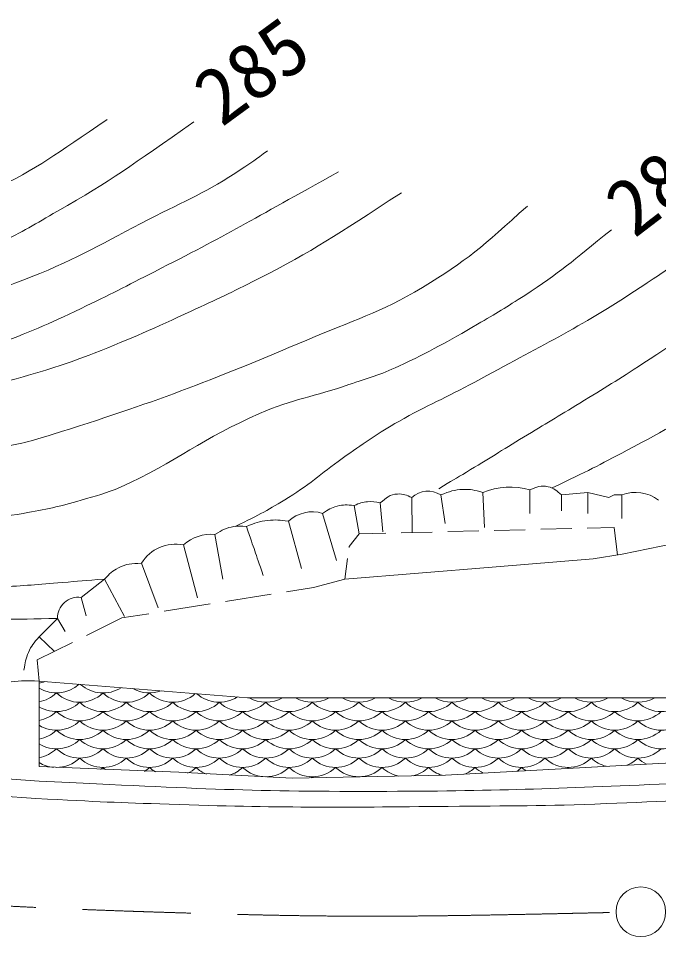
# Model space of a CAD drawing. Units: millimetres, scale not verified. Extents: x 40000 to 680000, y 20000 to 380000.
# Drawn here: x 155866 to 176514, y 272248 to 301846 of the extents above; entities that cross this region are included whole.
import ezdxf
from ezdxf.enums import TextEntityAlignment as Align

# ---------------------------------------------------------------- set-up
doc = ezdxf.new("R2010")
doc.units = ezdxf.units.MM
doc.header["$LTSCALE"] = 1000
doc.linetypes.add('CHAIN', pattern=[18.5, 12, -1.5, 3.5, -1.5])
for name, color, linetype, lineweight in [('M-BGD', 7, 'Continuous', 13), ('M-BMK', 2, 'CHAIN', 13), ('M-BMK-SRVR', 3, 'Continuous', 13)]:
    doc.layers.add(name, color=color, linetype=linetype, lineweight=lineweight)
doc.styles.add('ＭＳ ゴシック', font='')
doc.styles.get('ＭＳ ゴシック').set_extended_font_data('MS Gothic')

msp = doc.modelspace()

# ---------------------------------------------------------------- linework, layer by layer
at = {"layer": 'M-BGD'}
for p, q in [((170841, 286569), (170903, 285436)), ((172365, 286653), (172365, 285891)), ((173381, 286484), (174228, 286569)), ((174228, 286569), (174905, 286399)), ((174228, 286569), (174228, 285891)), ((167539, 286230), (167624, 285299)), ((168555, 286399), (168562, 285273)), ((169487, 286484), (169625, 285560)), ((173381, 286484), (173381, 285976)), ((174905, 286399), (175075, 286484)), ((175075, 286484), (175329, 286484)), ((175329, 286484), (175329, 285722)), ((166693, 286145), (166852, 285230)), ((164576, 285637), (164999, 284113)), ((165677, 285891), (166122, 284369)), ((171213, 285340), (172213, 285365)), ((172713, 285377), (173712, 285402)), ((174212, 285415), (175075, 285437)), ((175075, 285437), (175183, 284548)), ((162205, 285214), (162459, 283775)), ((166535, 284824), (166852, 285230)), ((166852, 285230), (167714, 285252)), ((168214, 285264), (169214, 285289)), ((169714, 285302), (170713, 285327)), ((161189, 284875), (161642, 283171)), ((166531, 284792), (166535, 284824)), ((175335, 284572), (177017, 284915)), ((174407, 284427), (175335, 284572)), ((159835, 284283), (160378, 282846)), ((166394, 283766), (166484, 284440)), ((166394, 283766), (171150, 284154)), ((171150, 284154), (174407, 284427)), ((157887, 283182), (158649, 283775)), ((158649, 283775), (159290, 282566)), ((165384, 283499), (166394, 283766)), ((162542, 283048), (164023, 283283)), ((164517, 283362), (165384, 283499)), ((157887, 283182), (158057, 282589)), ((160566, 282735), (162048, 282970)), ((156533, 281912), (157125, 282505)), ((157125, 282505), (157379, 282081)), ((158063, 281954), (159205, 282519)), ((159205, 282519), (160072, 282657)), ((156533, 281912), (157028, 281442)), ((156472, 281167), (157614, 281732)), ((156534, 280485), (156472, 281167)), ((156534, 280485), (163253, 279947)), ((156534, 280485), (156534, 277728)), ((163253, 279947), (183011, 279946)), ((186053, 278192), (176513, 277833)), ((150362, 277696), (156541, 277260)), ((161038, 277546), (156534, 277728)), ((176513, 277833), (169636, 277451)), ((164691, 277361), (161038, 277546)), ((169636, 277451), (164691, 277361)), ((150030, 277126), (156433, 276703))]:
    msp.add_line(p, q, dxfattribs=at)
for centre, radius, start, end in [((169073, 285869), 742, 56.1006, 134.2883), ((171729, 284348), 2391, 74.5679, 111.7918), ((175773, 285362), 1207, 52.125, 111.6148), ((165344, 284819), 1122, 72.7833, 133.2059), ((162099, 283838), 1380, 85.6013, 131.2686), ((160935, 283611), 1289, 78.6374, 148.6214), ((157799, 282514), 674, 82.4486, 180.8185), ((156346, 281490), 1088, 279.9184, 290.2077), ((157096, 281190), 1088, 238.8413, 311.9594), ((158596, 281190), 1088, 228.3587, 302.4927), ((156346, 280890), 1088, 279.9184, 313.6028), ((157846, 280890), 1088, 226.3972, 313.6028), ((159346, 280890), 1088, 226.3972, 313.6028), ((160096, 281190), 1088, 240.6472, 290.2041), ((160846, 280890), 1088, 226.3972, 311.9573), ((162346, 280890), 1088, 228.3611, 302.4902), ((157096, 280590), 1088, 238.8413, 313.6028), ((158596, 280590), 1088, 226.3972, 313.6028), ((160096, 280590), 1088, 226.3972, 313.6028), ((161596, 280590), 1088, 226.3972, 313.6028), ((163096, 280590), 1088, 226.3972, 313.6028), ((163846, 280890), 1088, 240.1355, 299.8557), ((164596, 280590), 1088, 226.3972, 313.6028), ((165346, 280890), 1088, 240.1477, 299.8435), ((166096, 280590), 1088, 226.3972, 313.6028), ((166846, 280890), 1088, 240.1599, 299.8313), ((167596, 280590), 1088, 226.3972, 313.6028), ((168346, 280890), 1088, 240.1721, 299.8191), ((169096, 280590), 1088, 226.3972, 313.6028), ((169846, 280890), 1088, 240.1843, 299.8069), ((170596, 280590), 1088, 226.3972, 313.6028), ((171346, 280890), 1088, 240.1965, 299.7947), ((172096, 280590), 1088, 226.3972, 313.6028), ((172846, 280890), 1088, 240.2087, 299.7825), ((173596, 280590), 1088, 226.3972, 313.6028), ((174346, 280890), 1088, 240.2209, 299.7703), ((175096, 280590), 1088, 226.3972, 313.6028), ((175846, 280890), 1088, 240.2331, 299.7581), ((176596, 280590), 1088, 226.3972, 313.6028), ((156346, 280290), 1088, 279.9184, 313.6028), ((157846, 280290), 1088, 226.3972, 313.6028), ((159346, 280290), 1088, 226.3972, 313.6028), ((160846, 280290), 1088, 226.3972, 313.6028), ((162346, 280290), 1088, 226.3972, 313.6028), ((163846, 280290), 1088, 226.3972, 313.6028), ((165346, 280290), 1088, 226.3972, 313.6028), ((166846, 280290), 1088, 226.3972, 313.6028), ((168346, 280290), 1088, 226.3972, 313.6028), ((169846, 280290), 1088, 226.3972, 313.6028), ((171346, 280290), 1088, 226.3972, 313.6028), ((172846, 280290), 1088, 226.3972, 313.6028), ((174346, 280290), 1088, 226.3972, 313.6028), ((175846, 280290), 1088, 226.3972, 313.6028), ((157096, 279990), 1088, 238.8413, 313.6028), ((158596, 279990), 1088, 226.3972, 313.6028), ((160096, 279990), 1088, 226.3972, 313.6028), ((161596, 279990), 1088, 226.3972, 313.6028), ((163096, 279990), 1088, 226.3972, 313.6028), ((164596, 279990), 1088, 226.3972, 313.6028), ((166096, 279990), 1088, 226.3972, 313.6028), ((167596, 279990), 1088, 226.3972, 313.6028), ((169096, 279990), 1088, 226.3972, 313.6028), ((170596, 279990), 1088, 226.3972, 313.6028), ((172096, 279990), 1088, 226.3972, 313.6028), ((173596, 279990), 1088, 226.3972, 313.6028), ((175096, 279990), 1088, 226.3972, 313.6028), ((176596, 279990), 1088, 226.3972, 313.6028), ((156346, 279690), 1088, 279.9184, 313.6028), ((157846, 279690), 1088, 226.3972, 313.6028), ((159346, 279690), 1088, 226.3972, 313.6028), ((160846, 279690), 1088, 226.3972, 313.6028), ((162346, 279690), 1088, 226.3972, 313.6028), ((163846, 279690), 1088, 226.3972, 313.6028), ((165346, 279690), 1088, 226.3972, 313.6028), ((166846, 279690), 1088, 226.3972, 313.6028), ((168346, 279690), 1088, 226.3972, 313.6028), ((169846, 279690), 1088, 226.3972, 313.6028), ((171346, 279690), 1088, 226.3972, 313.6028), ((172846, 279690), 1088, 226.3972, 313.6028), ((174346, 279690), 1088, 226.3972, 313.6028), ((175846, 279690), 1088, 226.3972, 313.6028), ((157096, 279390), 1088, 238.8413, 313.6028), ((158596, 279390), 1088, 226.3972, 313.6028), ((160096, 279390), 1088, 226.3972, 313.6028), ((161596, 279390), 1088, 226.3972, 313.6028), ((163096, 279390), 1088, 226.3972, 313.6028), ((164596, 279390), 1088, 226.3972, 313.6028), ((166096, 279390), 1088, 226.3972, 313.6028), ((167596, 279390), 1088, 226.3972, 313.6028), ((169096, 279390), 1088, 226.3972, 313.6028), ((170596, 279390), 1088, 226.3972, 313.6028), ((172096, 279390), 1088, 226.3972, 313.6028), ((173596, 279390), 1088, 226.3972, 313.6028), ((175096, 279390), 1088, 226.3972, 313.6028), ((176596, 279390), 1088, 226.3972, 313.6028), ((156346, 279090), 1088, 279.9184, 313.6028), ((157846, 279090), 1088, 226.3972, 313.6028), ((159346, 279090), 1088, 226.3972, 313.6028), ((160846, 279090), 1088, 226.3972, 313.6028), ((162346, 279090), 1088, 226.3972, 313.6028), ((163846, 279090), 1088, 226.3972, 313.6028), ((165346, 279090), 1088, 226.3972, 313.6028), ((166846, 279090), 1088, 226.3972, 313.6028), ((168346, 279090), 1088, 226.3972, 313.6028), ((169846, 279090), 1088, 226.3972, 313.6028), ((171346, 279090), 1088, 226.3972, 313.6028), ((172846, 279090), 1088, 226.3972, 313.6028), ((174346, 279090), 1088, 226.3972, 313.6028), ((175846, 279090), 1088, 226.3972, 313.6028), ((157096, 278790), 1088, 269.4429, 313.6028), ((158596, 278790), 1088, 226.3972, 313.6028), ((160096, 278790), 1088, 226.3972, 313.6028), ((161596, 278790), 1088, 226.3972, 313.6028), ((163096, 278790), 1088, 226.3972, 313.6028), ((164596, 278790), 1088, 226.3972, 313.6028), ((166096, 278790), 1088, 226.3972, 313.6028), ((167596, 278790), 1088, 226.3972, 313.6028), ((169096, 278790), 1088, 226.3972, 313.6028), ((170596, 278790), 1088, 226.3972, 313.6028), ((172096, 278790), 1088, 226.3972, 313.6028), ((173596, 278790), 1088, 226.3972, 313.6028), ((175096, 278790), 1088, 226.3972, 255.2269), ((175096, 278790), 1088, 291.1328, 313.6028), ((176596, 278790), 1088, 226.3972, 244.2011), ((157096, 278790), 1088, 238.8413, 265.4151), ((157846, 278490), 1088, 308.4269, 313.6028), ((159346, 278490), 1088, 226.3972, 232.1755), ((159346, 278490), 1088, 302.6826, 313.6028), ((160846, 278490), 1088, 226.3972, 238.8883), ((160846, 278490), 1088, 295.9697, 313.6028), ((162346, 278490), 1088, 226.3972, 247.5394), ((162346, 278490), 1088, 287.3186, 313.6028), ((163846, 278490), 1088, 226.3972, 313.6028), ((165346, 278490), 1088, 226.3972, 313.6028), ((166846, 278490), 1088, 226.3972, 313.6028), ((168346, 278490), 1088, 226.3972, 258.7626), ((168346, 278490), 1088, 283.3098, 313.6028), ((169846, 278490), 1088, 226.3972, 253.2494), ((169846, 278490), 1088, 292.5044, 313.6028), ((171346, 278490), 1088, 226.3972, 243.3088), ((171346, 278490), 1088, 303.0509, 313.6028), ((172846, 278490), 1088, 226.3972, 235.425), ((172846, 278490), 1088, 310.9346, 313.6028), ((174346, 278490), 1088, 226.3972, 228.7516), ((164596, 278190), 1088, 311.246, 313.6028), ((166096, 278190), 1088, 226.3972, 228.6606)]:
    msp.add_arc(centre, radius, start, end, dxfattribs=at)
for points, knots in [([(147050, 300115), (147098, 299645), (147118, 299489), (147219, 299099), (147335, 298654), (147449, 298417), (147643, 297999), (147910, 297421), (148025, 297070), (148405, 296559), (148628, 296259), (148779, 296102), (149082, 295882), (149321, 295708), (149480, 295641), (149759, 295543), (150176, 295398), (150422, 295341), (150860, 295289), (151287, 295239), (151532, 295254), (151961, 295289), (152194, 295309), (152325, 295321), (152553, 295374), (152992, 295475), (153229, 295566), (153654, 295713), (154200, 295901), (154486, 296059), (155009, 296305), (156553, 297033), (157042, 297447), (158734, 298591)], [0, 0, 0, 0, 1, 1, 1, 2, 2, 2, 3, 3, 3, 4, 4, 4, 5, 5, 5, 6, 6, 6, 7, 7, 7, 8, 8, 8, 9, 9, 9, 10, 10, 10, 11, 11, 11, 11]), ([(146627, 296559), (146716, 296206), (146747, 296081), (146881, 295797), (147014, 295515), (147119, 295371), (147304, 295120), (147484, 294874), (147595, 294742), (147812, 294527), (148029, 294313), (148142, 294175), (148405, 294019), (148738, 293822), (148962, 293782), (149336, 293681), (149756, 293567), (150003, 293543), (150437, 293511), (150964, 293473), (151264, 293466), (151791, 293511), (152192, 293546), (152415, 293593), (152807, 293681), (153175, 293763), (153383, 293810), (153739, 293935), (154353, 294151), (154675, 294332), (155263, 294612), (156011, 294968), (156405, 295218), (157125, 295628), (158911, 296645), (159470, 297085), (161528, 298507)], [0, 0, 0, 0, 1, 1, 1, 2, 2, 2, 3, 3, 3, 4, 4, 4, 5, 5, 5, 6, 6, 6, 7, 7, 7, 8, 8, 8, 9, 9, 9, 10, 10, 10, 11, 11, 11, 12, 12, 12, 12]), ([(146415, 294365), (146817, 293869), (146945, 293669), (147389, 293342), (147640, 293157), (147787, 293058), (148066, 292919), (148385, 292759), (148571, 292682), (148913, 292580), (149366, 292444), (149629, 292393), (150098, 292326), (150427, 292279), (150612, 292233), (150945, 292241), (151511, 292255), (151826, 292315), (152384, 292411), (152883, 292497), (153164, 292540), (153654, 292665), (154698, 292931), (155276, 293117), (156279, 293511), (157820, 294118), (158614, 294619), (160089, 295374), (161261, 295975), (161957, 296251), (163052, 296983), (163388, 297207), (163511, 297282), (163899, 297575)], [0, 0, 0, 0, 1, 1, 1, 2, 2, 2, 3, 3, 3, 4, 4, 4, 5, 5, 5, 6, 6, 6, 7, 7, 7, 8, 8, 8, 9, 9, 9, 10, 10, 10, 11, 11, 11, 11]), ([(146288, 292919), (146587, 292628), (146687, 292541), (146965, 292326), (147365, 292017), (147623, 291890), (148066, 291649), (148391, 291472), (148565, 291350), (148913, 291225), (149396, 291052), (149680, 290991), (150183, 290887), (150577, 290805), (150797, 290747), (151199, 290717), (151726, 290679), (152026, 290675), (152553, 290717), (153019, 290755), (153281, 290789), (153739, 290887), (154281, 291003), (154573, 291119), (155093, 291310), (156206, 291718), (156817, 291985), (157887, 292495), (158822, 292941), (159336, 293211), (160258, 293681), (162605, 294877), (163343, 295315), (166185, 296898)], [0, 0, 0, 0, 1, 1, 1, 2, 2, 2, 3, 3, 3, 4, 4, 4, 5, 5, 5, 6, 6, 6, 7, 7, 7, 8, 8, 8, 9, 9, 9, 10, 10, 10, 11, 11, 11, 11]), ([(146203, 291987), (146695, 291448), (146874, 291253), (147389, 290887), (147907, 290518), (148250, 290389), (148828, 290125), (149152, 289977), (149334, 289889), (149675, 289786), (150128, 289649), (150390, 289585), (150860, 289532), (151616, 289446), (152052, 289524), (152807, 289617), (154082, 289773), (154790, 289941), (156025, 290294), (156930, 290553), (157434, 290712), (158311, 291056), (159552, 291543), (160234, 291850), (161443, 292411), (162275, 292796), (162742, 293011), (163560, 293427), (165451, 294388), (166051, 294832), (168217, 296221)], [0, 0, 0, 0, 1, 1, 1, 2, 2, 2, 3, 3, 3, 4, 4, 4, 5, 5, 5, 6, 6, 6, 7, 7, 7, 8, 8, 8, 9, 9, 9, 10, 10, 10, 10]), ([(146034, 290717), (146301, 290428), (146383, 290343), (146627, 290125), (146907, 289873), (147076, 289742), (147389, 289532), (147770, 289276), (147993, 289143), (148405, 288939), (148697, 288795), (148859, 288708), (149167, 288601), (149848, 288362), (150239, 288247), (150945, 288093), (151534, 287964), (151867, 287887), (152469, 287839), (152930, 287801), (153192, 287812), (153654, 287839), (154252, 287873), (154586, 287918), (155178, 288008), (155884, 288115), (156275, 288219), (156956, 288431), (160222, 289451), (162019, 290142), (165169, 291479), (166640, 292104), (167522, 292353), (168894, 293173), (170331, 294031), (170833, 294494), (172281, 295797)], [0, 0, 0, 0, 1, 1, 1, 2, 2, 2, 3, 3, 3, 4, 4, 4, 5, 5, 5, 6, 6, 6, 7, 7, 7, 8, 8, 8, 9, 9, 9, 10, 10, 10, 11, 11, 11, 12, 12, 12, 12]), ([(145780, 288262), (146162, 287928), (146278, 287825), (146627, 287585), (146944, 287366), (147133, 287259), (147473, 287077), (147826, 286888), (148029, 286789), (148405, 286653), (149114, 286398), (149533, 286316), (150267, 286145), (150956, 285986), (151345, 285903), (152045, 285807), (152375, 285761), (152560, 285735), (152892, 285722), (153553, 285697), (153926, 285673), (154585, 285722), (155150, 285764), (155468, 285791), (156025, 285891), (156759, 286024), (157172, 286102), (157887, 286315), (158388, 286464), (158681, 286523), (159157, 286738), (160964, 287554), (161826, 288321), (163645, 289109), (164729, 289578), (165406, 289654), (166523, 290040), (167156, 290259), (167526, 290347), (168132, 290633), (169149, 291113), (169701, 291420), (170672, 291987), (171274, 292339), (171611, 292538), (172196, 292919), (173344, 293665), (173702, 293993), (174990, 295035)], [0, 0, 0, 0, 1, 1, 1, 2, 2, 2, 3, 3, 3, 4, 4, 4, 5, 5, 5, 6, 6, 6, 7, 7, 7, 8, 8, 8, 9, 9, 9, 10, 10, 10, 11, 11, 11, 12, 12, 12, 13, 13, 13, 14, 14, 14, 15, 15, 15, 16, 16, 16, 16]), ([(162862, 285470), (163682, 285871), (163928, 285999), (164576, 286399), (165341, 286872), (165699, 287241), (166439, 287754), (167087, 288204), (167447, 288463), (168132, 288855), (169069, 289391), (169640, 289606), (170587, 290125), (172692, 291278), (173920, 291849), (175921, 293173), (176556, 293593), (176779, 293730), (177530, 294273)], [0, 0, 0, 0, 1, 1, 1, 2, 2, 2, 3, 3, 3, 4, 4, 4, 5, 5, 5, 6, 6, 6, 6]), ([(169424, 286687), (169859, 286945), (169969, 287011), (170317, 287221), (171041, 287656), (171440, 287909), (172161, 288349), (172868, 288780), (173268, 289014), (173974, 289447), (174772, 289937), (175222, 290206), (176006, 290717), (177297, 291559), (177705, 291880), (179223, 293003)], [0, 0, 0, 0, 1, 1, 1, 2, 2, 2, 3, 3, 3, 4, 4, 4, 5, 5, 5, 5]), ([(173083, 286713), (174250, 287272), (174565, 287430), (175498, 287923), (176750, 288584), (177431, 288993), (178643, 289724), (179640, 290327), (179964, 290531), (181171, 291310)], [0, 0, 0, 0, 1, 1, 1, 2, 2, 2, 3, 3, 3, 3]), ([(168555, 286399), (168384, 286484), (168279, 286522), (168093, 286515), (167850, 286505), (167731, 286388), (167539, 286230)], [0, 0, 0, 0, 1, 1, 1, 2, 2, 2, 2]), ([(169487, 286484), (169787, 286599), (169916, 286655), (170204, 286662), (170456, 286669), (170571, 286643), (170841, 286569)], [0, 0, 0, 0, 1, 1, 1, 2, 2, 2, 2]), ([(172365, 286653), (172586, 286740), (172724, 286804), (172949, 286750), (173141, 286703), (173234, 286625), (173381, 286484)], [0, 0, 0, 0, 1, 1, 1, 2, 2, 2, 2]), ([(145611, 286399), (146132, 285939), (146306, 285795), (146796, 285468), (147386, 285073), (147751, 284899), (148405, 284621), (149242, 284266), (149728, 284096), (150606, 283859), (151094, 283728), (151375, 283674), (151876, 283605), (152303, 283547), (152546, 283536), (152977, 283521), (153869, 283490), (154370, 283487), (155263, 283521), (156054, 283551), (156496, 283603), (157286, 283664), (157819, 283705), (157987, 283719), (158649, 283775)], [0, 0, 0, 0, 1, 1, 1, 2, 2, 2, 3, 3, 3, 4, 4, 4, 5, 5, 5, 6, 6, 6, 7, 7, 7, 8, 8, 8, 8]), ([(167539, 286230), (167363, 286266), (167290, 286279), (167130, 286266), (166953, 286253), (166878, 286220), (166693, 286145)], [0, 0, 0, 0, 1, 1, 1, 2, 2, 2, 2]), ([(166693, 286145), (166457, 286167), (166352, 286179), (166145, 286124), (165947, 286071), (165864, 286017), (165677, 285891)], [0, 0, 0, 0, 1, 1, 1, 2, 2, 2, 2]), ([(164576, 285637), (164282, 285678), (164168, 285692), (163908, 285663), (163631, 285633), (163516, 285585), (163221, 285468)], [0, 0, 0, 0, 1, 1, 1, 2, 2, 2, 2]), ([(162205, 285214), (162459, 285354), (162563, 285431), (162820, 285464), (162976, 285485), (163047, 285487), (163221, 285468)], [0, 0, 0, 0, 1, 1, 1, 2, 2, 2, 2]), ([(145357, 284198), (146056, 283851), (146268, 283742), (146881, 283521), (147432, 283322), (147750, 283234), (148320, 283097), (149071, 282917), (149501, 282853), (150267, 282759), (151682, 282584), (152483, 282549), (153908, 282505), (155164, 282466), (155591, 282470), (157125, 282505)], [0, 0, 0, 0, 1, 1, 1, 2, 2, 2, 3, 3, 3, 4, 4, 4, 5, 5, 5, 5]), ([(158649, 283775), (158812, 283955), (158896, 284031), (159093, 284136), (159353, 284276), (159514, 284269), (159835, 284283)], [0, 0, 0, 0, 1, 1, 1, 2, 2, 2, 2]), ([(156541, 277260), (161908, 277005), (163373, 276917), (167754, 276931), (171446, 276942), (173514, 277030), (177202, 277190), (179319, 277281), (180503, 277375), (182618, 277507), (185273, 277673), (186764, 277718), (189414, 277960), (194710, 278445), (197674, 278770), (202941, 279504), (206416, 279989), (208358, 280306), (211809, 280938), (214181, 281372), (215494, 281700), (217845, 282235), (219695, 282656), (220286, 282796), (222573, 283351)], [0, 0, 0, 0, 1, 1, 1, 2, 2, 2, 3, 3, 3, 4, 4, 4, 5, 5, 5, 6, 6, 6, 7, 7, 7, 8, 8, 8, 8]), ([(156533, 281912), (156360, 281709), (156288, 281627), (156192, 281411), (156099, 281201), (156083, 281097), (156047, 280840)], [0, 0, 0, 0, 1, 1, 1, 2, 2, 2, 2]), ([(156534, 280485), (156121, 280501), (155985, 280495), (155635, 280464), (155074, 280416), (154771, 280305), (154228, 280157), (153702, 280013), (153419, 279892), (152902, 279720), (152580, 279613), (152479, 279580), (152078, 279446)], [0, 0, 0, 0, 1, 1, 1, 2, 2, 2, 3, 3, 3, 4, 4, 4, 4]), ([(156433, 276703), (158505, 276589), (159054, 276572), (160735, 276515), (164246, 276395), (166216, 276414), (169729, 276446), (171719, 276465), (172835, 276454), (174824, 276535), (178490, 276686), (180544, 276780), (184203, 277050), (186724, 277236), (187540, 277302), (190653, 277594)], [0, 0, 0, 0, 1, 1, 1, 2, 2, 2, 3, 3, 3, 4, 4, 4, 5, 5, 5, 5])]:
    msp.add_open_spline(points, degree=3, knots=knots, dxfattribs=at)
msp.add_open_spline([(163221, 285468), (163491, 284679), (163491, 284679), (163760, 283890)], degree=3, dxfattribs=at)
at = {"layer": 'M-BMK'}
msp.add_open_spline([(144468, 274103), (152130, 273426), (154255, 273230), (160546, 273032), (166330, 272851), (168435, 272879), (175135, 273030)], degree=3, knots=[0, 0, 0, 0, 1, 1, 1, 2, 2, 2, 2], dxfattribs=at)
at = {"layer": 'M-BMK-SRVR'}
msp.add_circle((175939, 273048), 800, dxfattribs=at)

# ---------------------------------------------------------------- texts
at = {"layer": 'M-BGD', "style": 'ＭＳ ゴシック'}
for s, rotation, p in [('285', 36.189, (164254, 298979)), ('280', 37.392, (177547, 295434))]:
    msp.add_text(s, height=1833, rotation=rotation, dxfattribs=at).set_placement(p, align=Align.BOTTOM_CENTER)

doc.saveas('drawing.dxf')
